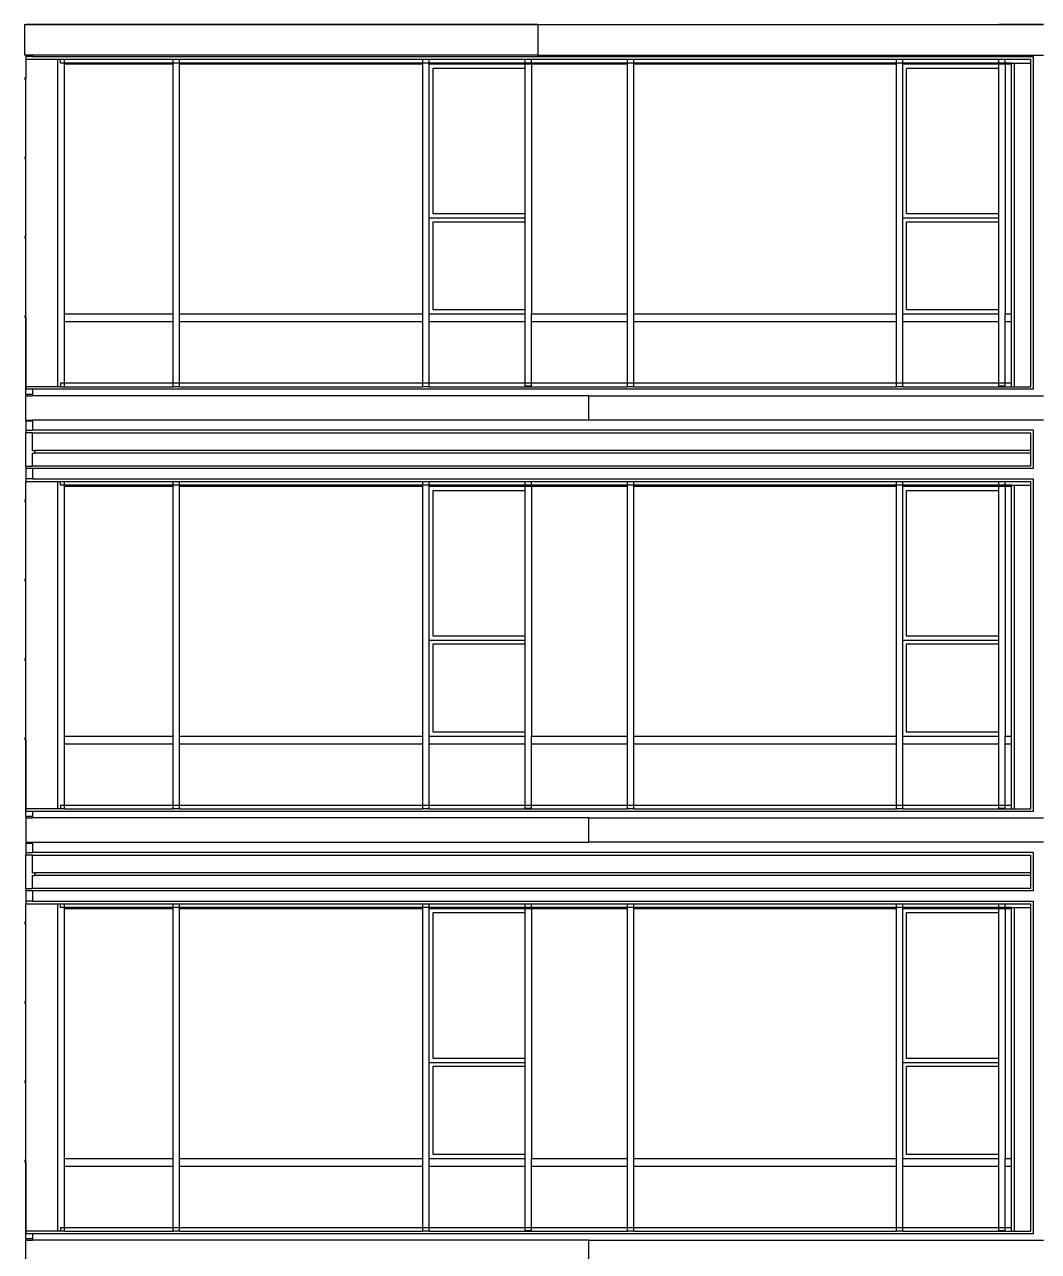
# Model space of a CAD drawing. Extents: x -311 to 61613, y 0 to 58400.
# Drawn here: x 38 to 7960, y 36512 to 46101 of the extents above; entities that cross this region are included whole.
import ezdxf

# ---------------------------------------------------------------- set-up
doc = ezdxf.new("R2010")
doc.units = 0
doc.header["$LTSCALE"] = 1000
doc.header["$MEASUREMENT"] = 0
doc.layers.add('AD-AREA-OUTL', color=31, linetype='Continuous')

msp = doc.modelspace()

# ---------------------------------------------------------------- linework, layer by layer
at = {"layer": 'AD-AREA-OUTL', "color": 252}
for p, q in [((38.4, 46101.1), (39.7, 46100.4)), ((39.7, 46101.1), (39.7, 46100.4)), ((39.7, 46100.4), (49.7, 46100.4)), ((39.7, 46100), (49.7, 46100)), ((39.7, 45860.1), (39.7, 46100)), ((49.7, 46100.4), (79.7, 46100.4)), ((49.7, 46100), (49.7, 46100.4)), ((79.7, 46100), (49.7, 46100)), ((79.7, 46100.4), (4049.8, 46100.4)), ((79.7, 46100), (79.7, 46100.4)), ((4049.8, 46100), (79.7, 46100)), ((4049.8, 46100.4), (4749.7, 46100.4)), ((4049.8, 46100.4), (4049.8, 46100)), ((4049.8, 46100), (4749.7, 46100)), ((4049.8, 46100), (4049.8, 45860.1)), ((4749.7, 46100.4), (4799.8, 46100.4)), ((4749.7, 46100), (4749.7, 46100.4)), ((4749.7, 46100), (4799.8, 46100)), ((4799.8, 46100.4), (6849.8, 46100.4)), ((4799.8, 46100), (4799.8, 46100.4)), ((4799.8, 46100), (6849.8, 46100)), ((6849.8, 46100.4), (6899.6, 46100.4)), ((6849.8, 46100), (6849.8, 46100.4)), ((6849.8, 46100), (6899.6, 46100)), ((6899.6, 46100.4), (7649.6, 46100.4)), ((6899.6, 46100), (6899.6, 46100.4)), ((6899.6, 46100), (7649.6, 46100)), ((7649.6, 46100.4), (7699.7, 46100.4)), ((7649.6, 46100), (7649.6, 46100.4)), ((7699.7, 46100), (7649.6, 46100)), ((7699.7, 46100.4), (7899.7, 46100.4)), ((7699.7, 46100), (7699.7, 46100.4)), ((7899.7, 46100), (7699.7, 46100)), ((7899.7, 46100.4), (7919.8, 46100.4)), ((7899.7, 46100), (7899.7, 46100.4)), ((7919.8, 46100), (7899.7, 46100)), ((7919.8, 46100.4), (7999.9, 46100.4)), ((7919.8, 46100.4), (7919.8, 46100)), ((7999.9, 46100), (7919.8, 46100)), ((49.7, 45860.1), (39.7, 45860.1)), ((49.7, 45860.1), (49.7, 45850.2)), ((99.7, 45860.1), (49.7, 45860.1)), ((99.7, 45850.2), (49.7, 45850.2)), ((49.7, 45850.2), (49.7, 45830.1)), ((4049.8, 45860.1), (99.7, 45860.1)), ((99.7, 45860.1), (99.7, 45850.2)), ((99.7, 45850.2), (7919.8, 45850.2)), ((4049.8, 45860.1), (7999.9, 45860.1)), ((7919.8, 45850.2), (7919.8, 43250.3)), ((49.7, 45830.1), (49.7, 45685.1)), ((49.7, 45830.1), (299.7, 45830.1)), ((299.7, 45830.1), (319.7, 45830.1)), ((299.7, 43270), (299.7, 45830.1)), ((319.7, 45830.1), (349.7, 45830.1)), ((319.7, 45800.1), (319.7, 45830.1)), ((349.7, 45800.1), (319.7, 45800.1)), ((349.7, 45800.1), (349.7, 45830.1)), ((349.7, 45830.1), (1199.7, 45830.1)), ((349.7, 45790.3), (349.7, 45800.1)), ((1199.7, 45800.1), (349.7, 45800.1)), ((1199.7, 45790.3), (349.7, 45790.3)), ((349.7, 43840.1), (349.7, 45790.3)), ((1199.7, 45830.1), (1249.7, 45830.1)), ((1199.7, 45800.1), (1199.7, 45830.1)), ((1199.7, 45790.3), (1199.7, 45800.1)), ((1249.7, 45800.1), (1199.7, 45800.1)), ((1199.7, 43840.1), (1199.7, 45790.3)), ((1249.7, 45830.1), (3149.9, 45830.1)), ((1249.7, 45800.1), (1249.7, 45830.1)), ((1249.7, 45790.3), (1249.7, 45800.1)), ((3149.9, 45800.1), (1249.7, 45800.1)), ((1249.7, 43840.1), (1249.7, 45790.3)), ((3149.9, 45790.3), (1249.7, 45790.3)), ((3149.9, 45830.1), (3199.6, 45830.1)), ((3149.9, 45800.1), (3149.9, 45830.1)), ((3199.6, 45800.1), (3149.9, 45800.1)), ((3149.9, 45790.3), (3149.9, 45800.1)), ((3149.9, 43840.1), (3149.9, 45790.3)), ((3199.6, 45830.1), (3949.6, 45830.1)), ((3199.6, 45800.1), (3199.6, 45830.1)), ((3949.6, 45800.1), (3199.6, 45800.1)), ((3199.6, 45790.3), (3199.6, 45800.1)), ((3199.6, 44590.1), (3199.6, 45790.3)), ((3949.6, 45790.3), (3199.6, 45790.3)), ((3229.6, 45760.3), (3949.6, 45760.3)), ((3229.6, 44620.1), (3229.6, 45760.3)), ((3949.6, 45830.1), (3999.7, 45830.1)), ((3949.6, 45800.1), (3949.6, 45830.1)), ((3949.6, 45790.3), (3949.6, 45800.1)), ((3999.7, 45800.1), (3949.6, 45800.1)), ((3949.6, 45760.3), (3949.6, 45790.3)), ((3999.7, 45790.3), (3949.6, 45790.3)), ((3949.6, 44620.1), (3949.6, 45760.3)), ((3999.7, 45830.1), (4749.7, 45830.1)), ((3999.7, 45800.1), (3999.7, 45830.1)), ((4749.7, 45800.1), (3999.7, 45800.1)), ((3999.7, 45790.3), (3999.7, 45800.1)), ((3999.7, 45790.3), (3999.7, 43840.1)), ((4749.7, 45790.3), (3999.7, 45790.3)), ((4749.7, 45830.1), (4799.8, 45830.1)), ((4749.7, 45800.1), (4749.7, 45830.1)), ((4799.8, 45800.1), (4749.7, 45800.1)), ((4749.7, 45790.3), (4749.7, 45800.1)), ((4749.7, 43840.1), (4749.7, 45790.3)), ((4799.8, 45830.1), (6849.8, 45830.1)), ((4799.8, 45800.1), (4799.8, 45830.1)), ((6849.8, 45800.1), (4799.8, 45800.1)), ((4799.8, 45790.3), (4799.8, 45800.1)), ((4799.8, 43840.1), (4799.8, 45790.3)), ((6849.8, 45790.3), (4799.8, 45790.3)), ((6849.8, 45830.1), (6899.6, 45830.1)), ((6849.8, 45800.1), (6849.8, 45830.1)), ((6899.6, 45800.1), (6849.8, 45800.1)), ((6849.8, 45790.3), (6849.8, 45800.1)), ((6849.8, 43840.1), (6849.8, 45790.3)), ((6899.6, 45830.1), (7649.6, 45830.1)), ((6899.6, 45800.1), (6899.6, 45830.1)), ((7649.6, 45800.1), (6899.6, 45800.1)), ((6899.6, 45790.3), (6899.6, 45800.1)), ((6899.6, 44590.1), (6899.6, 45790.3)), ((7649.6, 45790.3), (6899.6, 45790.3)), ((6929.9, 45760.3), (7649.6, 45760.3)), ((6929.9, 44620.1), (6929.9, 45760.3)), ((7649.6, 45830.1), (7699.7, 45830.1)), ((7649.6, 45800.1), (7649.6, 45830.1)), ((7699.7, 45800.1), (7649.6, 45800.1)), ((7649.6, 45790.3), (7649.6, 45800.1)), ((7649.6, 45760.3), (7649.6, 45790.3)), ((7699.7, 45790.3), (7649.6, 45790.3)), ((7649.6, 44620.1), (7649.6, 45760.3)), ((7699.7, 45830.1), (7899.7, 45830.1)), ((7699.7, 45800.1), (7699.7, 45830.1)), ((7749.8, 45800.1), (7699.7, 45800.1)), ((7699.7, 45790.3), (7699.7, 45800.1)), ((7699.7, 45790.3), (7699.7, 43840.1)), ((7749.8, 45790.3), (7699.7, 45790.3)), ((7749.8, 45790.3), (7749.8, 45800.1)), ((7749.8, 45800.1), (7769.9, 45800.1)), ((7749.8, 43840.1), (7749.8, 45790.3)), ((7769.9, 45800.1), (7899.7, 45800.1)), ((7769.9, 45800.1), (7769.9, 43270)), ((7899.7, 45800.1), (7899.7, 45830.1)), ((7899.7, 43270), (7899.7, 45800.1)), ((49.7, 45685.1), (39.7, 45685.1)), ((39.7, 45685.1), (39.7, 45680.2)), ((49.7, 45680.2), (39.7, 45680.2)), ((39.7, 45680.2), (39.7, 45670)), ((49.7, 45670), (39.7, 45670)), ((49.7, 45680.2), (49.7, 45685.1)), ((49.7, 45670), (49.7, 45680.2)), ((49.7, 45065), (49.7, 45670)), ((49.7, 45065), (39.7, 45065)), ((39.7, 45065), (39.7, 45060)), ((49.7, 45060), (39.7, 45060)), ((39.7, 45060), (39.7, 45050.1)), ((49.7, 45050.1), (39.7, 45050.1)), ((49.7, 45060), (49.7, 45065)), ((49.7, 45050.1), (49.7, 45060)), ((49.7, 44445.1), (49.7, 45050.1)), ((3199.6, 43840.1), (3199.6, 44590.1)), ((3199.6, 44590.1), (3949.6, 44590.1)), ((3949.6, 44620.1), (3229.6, 44620.1)), ((3949.6, 44590.1), (3949.6, 44620.1)), ((3949.6, 44560.1), (3949.6, 44590.1)), ((6899.6, 43840.1), (6899.6, 44590.1)), ((6899.6, 44590.1), (7649.6, 44590.1)), ((7649.6, 44620.1), (6929.9, 44620.1)), ((7649.6, 44590.1), (7649.6, 44620.1)), ((7649.6, 44560.1), (7649.6, 44590.1)), ((3229.6, 44560.1), (3949.6, 44560.1)), ((3229.6, 43870.1), (3229.6, 44560.1)), ((3949.6, 43870.1), (3949.6, 44560.1)), ((6929.9, 44560.1), (7649.6, 44560.1)), ((6929.9, 43870.1), (6929.9, 44560.1)), ((7649.6, 43870.1), (7649.6, 44560.1)), ((49.7, 44445.1), (39.7, 44445.1)), ((39.7, 44445.1), (39.7, 44440.2)), ((49.7, 44440.2), (39.7, 44440.2)), ((39.7, 44440.2), (39.7, 44430)), ((49.7, 44430), (39.7, 44430)), ((49.7, 44440.2), (49.7, 44445.1)), ((49.7, 44430), (49.7, 44440.2)), ((49.7, 43824.9), (49.7, 44430)), ((49.7, 43824.9), (39.7, 43824.9)), ((39.7, 43824.9), (39.7, 43820)), ((49.7, 43820), (39.7, 43820)), ((39.7, 43820), (39.7, 43810.1)), ((49.7, 43820), (49.7, 43824.9)), ((49.7, 43810.1), (49.7, 43820)), ((349.7, 43780.1), (349.7, 43840.1)), ((349.7, 43840.1), (1199.7, 43840.1)), ((1199.7, 43780.1), (1199.7, 43840.1)), ((1249.7, 43780.1), (1249.7, 43840.1)), ((1249.7, 43840.1), (3149.9, 43840.1)), ((3149.9, 43780.1), (3149.9, 43840.1)), ((3199.6, 43780.1), (3199.6, 43840.1)), ((3199.6, 43840.1), (3949.6, 43840.1)), ((3949.6, 43870.1), (3229.6, 43870.1)), ((3949.6, 43840.1), (3949.6, 43870.1)), ((3949.6, 43780.1), (3949.6, 43840.1)), ((3999.7, 43780.1), (3999.7, 43840.1)), ((3999.7, 43840.1), (4749.7, 43840.1)), ((4749.7, 43780.1), (4749.7, 43840.1)), ((4799.8, 43780.1), (4799.8, 43840.1)), ((4799.8, 43840.1), (6849.8, 43840.1)), ((6849.8, 43780.1), (6849.8, 43840.1)), ((6899.6, 43780.1), (6899.6, 43840.1)), ((6899.6, 43840.1), (7649.6, 43840.1)), ((7649.6, 43870.1), (6929.9, 43870.1)), ((7649.6, 43840.1), (7649.6, 43870.1)), ((7649.6, 43780.1), (7649.6, 43840.1)), ((7699.7, 43780.1), (7699.7, 43840.1)), ((7699.7, 43840.1), (7749.8, 43840.1)), ((7749.8, 43780.1), (7749.8, 43840.1)), ((49.7, 43810.1), (39.7, 43810.1)), ((49.7, 43210), (49.7, 43810.1)), ((49.7, 43810.1), (49.7, 43270)), ((349.7, 43780.1), (1199.7, 43780.1)), ((349.7, 43300), (349.7, 43780.1)), ((1199.7, 43300), (1199.7, 43780.1)), ((1249.7, 43300), (1249.7, 43780.1)), ((1249.7, 43780.1), (3149.9, 43780.1)), ((3149.9, 43300), (3149.9, 43780.1)), ((3199.6, 43300), (3199.6, 43780.1)), ((3199.6, 43780.1), (3949.6, 43780.1)), ((3949.6, 43300), (3949.6, 43780.1)), ((3999.7, 43300), (3999.7, 43780.1)), ((3999.7, 43780.1), (4749.7, 43780.1)), ((4749.7, 43300), (4749.7, 43780.1)), ((4799.8, 43300), (4799.8, 43780.1)), ((4799.8, 43780.1), (6849.8, 43780.1)), ((6849.8, 43300), (6849.8, 43780.1)), ((6899.6, 43300), (6899.6, 43780.1)), ((6899.6, 43780.1), (7649.6, 43780.1)), ((7649.6, 43300), (7649.6, 43780.1)), ((7699.7, 43300), (7699.7, 43780.1)), ((7699.7, 43780.1), (7749.8, 43780.1)), ((7749.8, 43300), (7749.8, 43780.1)), ((49.7, 43270), (49.7, 43250.3)), ((299.7, 43270), (49.7, 43270)), ((99.7, 43250.3), (49.7, 43250.3)), ((99.7, 43250.3), (99.7, 43210)), ((7919.8, 43250.3), (99.7, 43250.3)), ((319.7, 43270), (299.7, 43270)), ((319.7, 43300), (349.7, 43300)), ((319.7, 43300), (319.7, 43270)), ((319.7, 43270), (349.7, 43270)), ((349.7, 43300), (1199.7, 43300)), ((349.7, 43270), (349.7, 43300)), ((349.7, 43270), (1199.7, 43270)), ((1199.7, 43300), (1249.7, 43300)), ((1199.7, 43270), (1199.7, 43300)), ((1249.7, 43270), (1199.7, 43270)), ((1249.7, 43300), (3149.9, 43300)), ((1249.7, 43270), (1249.7, 43300)), ((1249.7, 43270), (3149.9, 43270)), ((3149.9, 43300), (3199.6, 43300)), ((3149.9, 43270), (3149.9, 43300)), ((3199.6, 43270), (3149.9, 43270)), ((3199.6, 43300), (3949.6, 43300)), ((3199.6, 43270), (3199.6, 43300)), ((3199.6, 43270), (3949.6, 43270)), ((3949.6, 43300), (3999.7, 43300)), ((3949.6, 43276.4), (3949.6, 43300)), ((3949.6, 43276.4), (3999.7, 43276.4)), ((3949.6, 43270), (3949.6, 43276.4)), ((3949.6, 43270), (3999.7, 43270)), ((3999.7, 43300), (4749.7, 43300)), ((3999.7, 43276.4), (3999.7, 43300)), ((3999.7, 43270), (3999.7, 43276.4)), ((3999.7, 43270), (4749.7, 43270)), ((4749.7, 43300), (4799.8, 43300)), ((4749.7, 43270), (4749.7, 43300)), ((4799.8, 43270), (4749.7, 43270)), ((4799.8, 43300), (6849.8, 43300)), ((4799.8, 43270), (4799.8, 43300)), ((4799.8, 43270), (6849.8, 43270)), ((6849.8, 43300), (6899.6, 43300)), ((6849.8, 43270), (6849.8, 43300)), ((6899.6, 43270), (6849.8, 43270)), ((6899.6, 43300), (7649.6, 43300)), ((6899.6, 43270), (6899.6, 43300)), ((6899.6, 43270), (7649.6, 43270)), ((7649.6, 43300), (7699.7, 43300)), ((7649.6, 43276.4), (7649.6, 43300)), ((7649.6, 43276.4), (7699.7, 43276.4)), ((7649.6, 43270), (7649.6, 43276.4)), ((7649.6, 43270), (7699.7, 43270)), ((7699.7, 43300), (7749.8, 43300)), ((7699.7, 43276.4), (7699.7, 43300)), ((7699.7, 43270), (7699.7, 43276.4)), ((7699.7, 43270), (7749.8, 43270)), ((7749.8, 43270), (7749.8, 43300)), ((7749.8, 43270), (7769.9, 43270)), ((7769.9, 43270), (7899.7, 43270)), ((49.7, 43210), (49.7, 43200.2)), ((49.7, 43210), (59.7, 43210)), ((59.7, 43200.2), (49.7, 43200.2)), ((49.7, 43010), (49.7, 43200.2)), ((99.7, 43210), (59.7, 43210)), ((59.7, 43200.2), (59.7, 43210)), ((59.7, 43200.2), (99.7, 43200.2)), ((99.7, 43210), (99.7, 43200.2)), ((4447.4, 43200.2), (99.7, 43200.2)), ((4447.4, 43200.2), (7999.9, 43200.2)), ((4447.4, 43010), (4447.4, 43200.2)), ((49.7, 43010), (49.7, 43000.1)), ((49.7, 43010), (59.7, 43010)), ((49.7, 43000.1), (49.7, 42929.9)), ((59.7, 43000.1), (49.7, 43000.1)), ((59.7, 43010), (99.7, 43010)), ((59.7, 43010), (59.7, 43000.1)), ((99.7, 43000.1), (59.7, 43000.1)), ((4447.4, 43010), (99.7, 43010)), ((99.7, 43010), (99.7, 43000.1)), ((99.7, 43000.1), (99.7, 42929.9)), ((7999.9, 43010), (4447.4, 43010)), ((49.7, 42929.9), (99.7, 42929.9)), ((49.7, 42929.9), (49.7, 42910.2)), ((99.7, 42910.2), (49.7, 42910.2)), ((49.7, 42650.2), (49.7, 42910.2)), ((7919.8, 42929.9), (99.7, 42929.9)), ((99.7, 42771.2), (99.7, 42910.2)), ((99.7, 42910.2), (7899.7, 42910.2)), ((7899.7, 42771.2), (7899.7, 42910.2)), ((7919.8, 42929.9), (7919.8, 42630.1)), ((99.7, 42771.2), (119.7, 42771.2)), ((119.7, 42771.2), (119.7, 42751.4)), ((7899.7, 42771.2), (119.7, 42771.2)), ((7899.7, 42751.1), (7899.7, 42771.2)), ((99.7, 42650.2), (99.7, 42751.4)), ((99.7, 42751.4), (119.7, 42751.4)), ((7899.7, 42751.1), (119.7, 42751.4)), ((7899.7, 42650.2), (7899.7, 42751.1)), ((49.7, 42650.2), (99.7, 42650.2)), ((49.7, 42650.2), (49.7, 42630.1)), ((49.7, 42630.1), (49.7, 42550)), ((99.7, 42630.1), (49.7, 42630.1)), ((7899.7, 42650.2), (99.7, 42650.2)), ((7919.8, 42630.1), (99.7, 42630.1)), ((99.7, 42630.1), (99.7, 42550)), ((99.7, 42550), (49.7, 42550)), ((49.7, 42550), (49.7, 42530.2)), ((49.7, 42385.3), (49.7, 42530.2)), ((49.7, 42530.2), (299.7, 42530.2)), ((99.7, 42550), (7919.8, 42550)), ((299.7, 42530.2), (319.7, 42530.2)), ((299.7, 39970.1), (299.7, 42530.2)), ((319.7, 42530.2), (349.7, 42530.2)), ((319.7, 42500.3), (319.7, 42530.2)), ((349.7, 42500.3), (319.7, 42500.3)), ((349.7, 42500.3), (349.7, 42530.2)), ((349.7, 42530.2), (1199.7, 42530.2)), ((349.7, 42490), (349.7, 42500.3)), ((1199.7, 42500.3), (349.7, 42500.3)), ((1199.7, 42490), (349.7, 42490)), ((349.7, 40540.2), (349.7, 42490)), ((1199.7, 42500.3), (1199.7, 42530.2)), ((1199.7, 42530.2), (1249.7, 42530.2)), ((1199.7, 42490), (1199.7, 42500.3)), ((1249.7, 42500.3), (1199.7, 42500.3)), ((1199.7, 40540.2), (1199.7, 42490)), ((1249.7, 42530.2), (3149.9, 42530.2)), ((1249.7, 42500.3), (1249.7, 42530.2)), ((1249.7, 42490), (1249.7, 42500.3)), ((3149.9, 42500.3), (1249.7, 42500.3)), ((1249.7, 40540.2), (1249.7, 42490)), ((3149.9, 42490), (1249.7, 42490)), ((3149.9, 42530.2), (3199.6, 42530.2)), ((3149.9, 42500.3), (3149.9, 42530.2)), ((3199.6, 42500.3), (3149.9, 42500.3)), ((3149.9, 42490), (3149.9, 42500.3)), ((3149.9, 40540.2), (3149.9, 42490)), ((3199.6, 42530.2), (3949.6, 42530.2)), ((3199.6, 42500.3), (3199.6, 42530.2)), ((3949.6, 42500.3), (3199.6, 42500.3)), ((3199.6, 42490), (3199.6, 42500.3)), ((3199.6, 41290.2), (3199.6, 42490)), ((3949.6, 42490), (3199.6, 42490)), ((3949.6, 42530.2), (3999.7, 42530.2)), ((3949.6, 42500.3), (3949.6, 42530.2)), ((3999.7, 42500.3), (3949.6, 42500.3)), ((3949.6, 42490), (3949.6, 42500.3)), ((3949.6, 42460), (3949.6, 42490)), ((3999.7, 42490), (3949.6, 42490)), ((3999.7, 42530.2), (4749.7, 42530.2)), ((3999.7, 42500.3), (3999.7, 42530.2)), ((4749.7, 42500.3), (3999.7, 42500.3)), ((3999.7, 42490), (3999.7, 42500.3)), ((3999.7, 42490), (3999.7, 40540.2)), ((4749.7, 42490), (3999.7, 42490)), ((4749.7, 42530.2), (4799.8, 42530.2)), ((4749.7, 42500.3), (4749.7, 42530.2)), ((4799.8, 42500.3), (4749.7, 42500.3)), ((4749.7, 42490), (4749.7, 42500.3)), ((4749.7, 40540.2), (4749.7, 42490)), ((4799.8, 42530.2), (6849.8, 42530.2)), ((4799.8, 42500.3), (4799.8, 42530.2)), ((6849.8, 42500.3), (4799.8, 42500.3)), ((4799.8, 42490), (4799.8, 42500.3)), ((4799.8, 40540.2), (4799.8, 42490)), ((6849.8, 42490), (4799.8, 42490)), ((6849.8, 42530.2), (6899.6, 42530.2)), ((6849.8, 42500.3), (6849.8, 42530.2)), ((6899.6, 42500.3), (6849.8, 42500.3)), ((6849.8, 42490), (6849.8, 42500.3)), ((6849.8, 40540.2), (6849.8, 42490)), ((6899.6, 42530.2), (7649.6, 42530.2)), ((6899.6, 42500.3), (6899.6, 42530.2)), ((7649.6, 42500.3), (6899.6, 42500.3)), ((6899.6, 42490), (6899.6, 42500.3)), ((6899.6, 41290.2), (6899.6, 42490)), ((7649.6, 42490), (6899.6, 42490)), ((7649.6, 42530.2), (7699.7, 42530.2)), ((7649.6, 42500.3), (7649.6, 42530.2)), ((7699.7, 42500.3), (7649.6, 42500.3)), ((7649.6, 42490), (7649.6, 42500.3)), ((7649.6, 42460), (7649.6, 42490)), ((7699.7, 42490), (7649.6, 42490)), ((7699.7, 42530.2), (7899.7, 42530.2)), ((7699.7, 42500.3), (7699.7, 42530.2)), ((7749.8, 42500.3), (7699.7, 42500.3)), ((7699.7, 42490), (7699.7, 42500.3)), ((7699.7, 42490), (7699.7, 40540.2)), ((7749.8, 42490), (7699.7, 42490)), ((7749.8, 42490), (7749.8, 42500.3)), ((7749.8, 42500.3), (7769.9, 42500.3)), ((7749.8, 40540.2), (7749.8, 42490)), ((7769.9, 42500.3), (7899.7, 42500.3)), ((7769.9, 42500.3), (7769.9, 39970.1)), ((7899.7, 42500.3), (7899.7, 42530.2)), ((7899.7, 39970.1), (7899.7, 42500.3)), ((7919.8, 42550), (7919.8, 39950)), ((49.7, 42385.3), (39.7, 42385.3)), ((39.7, 42385.3), (39.7, 42380)), ((49.7, 42380), (49.7, 42385.3)), ((3229.6, 42460), (3949.6, 42460)), ((3229.6, 41320.2), (3229.6, 42460)), ((3949.6, 41320.2), (3949.6, 42460)), ((6929.9, 42460), (7649.6, 42460)), ((6929.9, 41320.2), (6929.9, 42460)), ((7649.6, 41320.2), (7649.6, 42460)), ((49.7, 42380), (39.7, 42380)), ((39.7, 42380), (39.7, 42370.1)), ((49.7, 42370.1), (39.7, 42370.1)), ((49.7, 42370.1), (49.7, 42380)), ((49.7, 41765.1), (49.7, 42370.1)), ((49.7, 41765.1), (39.7, 41765.1)), ((39.7, 41765.1), (39.7, 41760.1)), ((49.7, 41760.1), (39.7, 41760.1)), ((39.7, 41760.1), (39.7, 41750.3)), ((49.7, 41750.3), (39.7, 41750.3)), ((49.7, 41760.1), (49.7, 41765.1)), ((49.7, 41750.3), (49.7, 41760.1)), ((49.7, 41145.2), (49.7, 41750.3)), ((3199.6, 40540.2), (3199.6, 41290.2)), ((3199.6, 41290.2), (3949.6, 41290.2)), ((3949.6, 41320.2), (3229.6, 41320.2)), ((3229.6, 41260.2), (3949.6, 41260.2)), ((3229.6, 40570.2), (3229.6, 41260.2)), ((3949.6, 41290.2), (3949.6, 41320.2)), ((3949.6, 41260.2), (3949.6, 41290.2)), ((3949.6, 40570.2), (3949.6, 41260.2)), ((6899.6, 40540.2), (6899.6, 41290.2)), ((6899.6, 41290.2), (7649.6, 41290.2)), ((7649.6, 41320.2), (6929.9, 41320.2)), ((6929.9, 41260.2), (7649.6, 41260.2)), ((6929.9, 40570.2), (6929.9, 41260.2)), ((7649.6, 41290.2), (7649.6, 41320.2)), ((7649.6, 41260.2), (7649.6, 41290.2)), ((7649.6, 40570.2), (7649.6, 41260.2)), ((49.7, 41145.2), (39.7, 41145.2)), ((39.7, 41145.2), (39.7, 41139.9)), ((49.7, 41139.9), (39.7, 41139.9)), ((39.7, 41139.9), (39.7, 41130.1)), ((49.7, 41139.9), (49.7, 41145.2)), ((49.7, 41130.1), (49.7, 41139.9)), ((49.7, 41130.1), (39.7, 41130.1)), ((49.7, 40525.1), (49.7, 41130.1)), ((3949.6, 40570.2), (3229.6, 40570.2)), ((3949.6, 40540.2), (3949.6, 40570.2)), ((7649.6, 40570.2), (6929.9, 40570.2)), ((7649.6, 40540.2), (7649.6, 40570.2)), ((49.7, 40525.1), (39.7, 40525.1)), ((39.7, 40525.1), (39.7, 40520.1)), ((49.7, 40520.1), (39.7, 40520.1)), ((39.7, 40520.1), (39.7, 40510.2)), ((49.7, 40510.2), (39.7, 40510.2)), ((49.7, 40520.1), (49.7, 40525.1)), ((49.7, 40510.2), (49.7, 40520.1)), ((49.7, 39910.2), (49.7, 40510.2)), ((49.7, 40510.2), (49.7, 39970.1)), ((349.7, 40480.2), (349.7, 40540.2)), ((349.7, 40540.2), (1199.7, 40540.2)), ((349.7, 40480.2), (1199.7, 40480.2)), ((349.7, 40000.1), (349.7, 40480.2)), ((1199.7, 40480.2), (1199.7, 40540.2)), ((1199.7, 40000.1), (1199.7, 40480.2)), ((1249.7, 40480.2), (1249.7, 40540.2)), ((1249.7, 40540.2), (3149.9, 40540.2)), ((1249.7, 40000.1), (1249.7, 40480.2)), ((1249.7, 40480.2), (3149.9, 40480.2)), ((3149.9, 40480.2), (3149.9, 40540.2)), ((3149.9, 40000.1), (3149.9, 40480.2)), ((3199.6, 40480.2), (3199.6, 40540.2)), ((3199.6, 40540.2), (3949.6, 40540.2)), ((3199.6, 40000.1), (3199.6, 40480.2)), ((3199.6, 40480.2), (3949.6, 40480.2)), ((3949.6, 40480.2), (3949.6, 40540.2)), ((3949.6, 40000.1), (3949.6, 40480.2)), ((3999.7, 40480.2), (3999.7, 40540.2)), ((3999.7, 40540.2), (4749.7, 40540.2)), ((3999.7, 40000.1), (3999.7, 40480.2)), ((3999.7, 40480.2), (4749.7, 40480.2)), ((4749.7, 40480.2), (4749.7, 40540.2)), ((4749.7, 40000.1), (4749.7, 40480.2)), ((4799.8, 40480.2), (4799.8, 40540.2)), ((4799.8, 40540.2), (6849.8, 40540.2)), ((4799.8, 40000.1), (4799.8, 40480.2)), ((4799.8, 40480.2), (6849.8, 40480.2)), ((6849.8, 40480.2), (6849.8, 40540.2)), ((6849.8, 40000.1), (6849.8, 40480.2)), ((6899.6, 40480.2), (6899.6, 40540.2)), ((6899.6, 40540.2), (7649.6, 40540.2)), ((6899.6, 40000.1), (6899.6, 40480.2)), ((6899.6, 40480.2), (7649.6, 40480.2)), ((7649.6, 40480.2), (7649.6, 40540.2)), ((7649.6, 40000.1), (7649.6, 40480.2)), ((7699.7, 40480.2), (7699.7, 40540.2)), ((7699.7, 40540.2), (7749.8, 40540.2)), ((7699.7, 40000.1), (7699.7, 40480.2)), ((7699.7, 40480.2), (7749.8, 40480.2)), ((7749.8, 40480.2), (7749.8, 40540.2)), ((7749.8, 40000.1), (7749.8, 40480.2)), ((319.7, 40000.1), (349.7, 40000.1)), ((319.7, 40000.1), (319.7, 39970.1)), ((349.7, 40000.1), (1199.7, 40000.1)), ((349.7, 39970.1), (349.7, 40000.1)), ((1199.7, 40000.1), (1249.7, 40000.1)), ((1199.7, 39970.1), (1199.7, 40000.1)), ((1249.7, 40000.1), (3149.9, 40000.1)), ((1249.7, 39970.1), (1249.7, 40000.1)), ((3149.9, 40000.1), (3199.6, 40000.1)), ((3149.9, 39970.1), (3149.9, 40000.1)), ((3199.6, 40000.1), (3949.6, 40000.1)), ((3199.6, 39970.1), (3199.6, 40000.1)), ((3949.6, 40000.1), (3999.7, 40000.1)), ((3949.6, 39976.5), (3949.6, 40000.1)), ((3999.7, 40000.1), (4749.7, 40000.1)), ((3999.7, 39976.5), (3999.7, 40000.1)), ((4749.7, 40000.1), (4799.8, 40000.1)), ((4749.7, 39970.1), (4749.7, 40000.1)), ((4799.8, 40000.1), (6849.8, 40000.1)), ((4799.8, 39970.1), (4799.8, 40000.1)), ((6849.8, 40000.1), (6899.6, 40000.1)), ((6849.8, 39970.1), (6849.8, 40000.1)), ((6899.6, 40000.1), (7649.6, 40000.1)), ((6899.6, 39970.1), (6899.6, 40000.1)), ((7649.6, 40000.1), (7699.7, 40000.1)), ((7649.6, 39976.5), (7649.6, 40000.1)), ((7699.7, 40000.1), (7749.8, 40000.1)), ((7699.7, 39976.5), (7699.7, 40000.1)), ((7749.8, 39970.1), (7749.8, 40000.1)), ((49.7, 39970.1), (49.7, 39950)), ((299.7, 39970.1), (49.7, 39970.1)), ((99.7, 39950), (49.7, 39950)), ((49.7, 39910.2), (49.7, 39899.9)), ((49.7, 39910.2), (59.7, 39910.2)), ((59.7, 39899.9), (49.7, 39899.9)), ((49.7, 39899.9), (49.7, 39710.1)), ((99.7, 39910.2), (59.7, 39910.2)), ((59.7, 39899.9), (59.7, 39910.2)), ((59.7, 39899.9), (99.7, 39899.9)), ((99.7, 39950), (99.7, 39910.2)), ((7919.8, 39950), (99.7, 39950)), ((99.7, 39910.2), (99.7, 39899.9)), ((4447.4, 39899.9), (99.7, 39899.9)), ((319.7, 39970.1), (299.7, 39970.1)), ((349.7, 39970.1), (319.7, 39970.1)), ((349.7, 39970.1), (1199.7, 39970.1)), ((1249.7, 39970.1), (1199.7, 39970.1)), ((1249.7, 39970.1), (3149.9, 39970.1)), ((3199.6, 39970.1), (3149.9, 39970.1)), ((3199.6, 39970.1), (3949.6, 39970.1)), ((3949.6, 39976.5), (3999.7, 39976.5)), ((3949.6, 39970.1), (3949.6, 39976.5)), ((3949.6, 39970.1), (3999.7, 39970.1)), ((3999.7, 39970.1), (3999.7, 39976.5)), ((3999.7, 39970.1), (4749.7, 39970.1)), ((4447.4, 39899.9), (7999.9, 39899.9)), ((4447.4, 39710.1), (4447.4, 39899.9)), ((4799.8, 39970.1), (4749.7, 39970.1)), ((4799.8, 39970.1), (6849.8, 39970.1)), ((6899.6, 39970.1), (6849.8, 39970.1)), ((6899.6, 39970.1), (7649.6, 39970.1)), ((7649.6, 39976.5), (7699.7, 39976.5)), ((7649.6, 39970.1), (7649.6, 39976.5)), ((7649.6, 39970.1), (7699.7, 39970.1)), ((7699.7, 39970.1), (7699.7, 39976.5)), ((7699.7, 39970.1), (7749.8, 39970.1)), ((7749.8, 39970.1), (7769.9, 39970.1)), ((7769.9, 39970.1), (7899.7, 39970.1)), ((49.7, 39710.1), (49.7, 39700.3)), ((49.7, 39710.1), (59.7, 39710.1)), ((49.7, 39700.3), (49.7, 39630.1)), ((59.7, 39700.3), (49.7, 39700.3)), ((59.7, 39710.1), (99.7, 39710.1)), ((59.7, 39710.1), (59.7, 39700.3)), ((99.7, 39700.3), (59.7, 39700.3)), ((99.7, 39710.1), (4447.4, 39710.1)), ((99.7, 39710.1), (99.7, 39700.3)), ((99.7, 39700.3), (99.7, 39630.1)), ((7999.9, 39710.1), (4447.4, 39710.1)), ((49.7, 39630.1), (99.7, 39630.1)), ((49.7, 39630.1), (49.7, 39609.9)), ((99.7, 39609.9), (49.7, 39609.9)), ((49.7, 39349.9), (49.7, 39609.9)), ((7919.8, 39630.1), (99.7, 39630.1)), ((99.7, 39471.3), (99.7, 39609.9)), ((99.7, 39609.9), (7899.7, 39609.9)), ((7899.7, 39470.9), (7899.7, 39609.9)), ((7919.8, 39630.1), (7919.8, 39330.2)), ((99.7, 39471.3), (119.7, 39471.3)), ((99.7, 39349.9), (99.7, 39451.2)), ((99.7, 39451.2), (119.7, 39451.2)), ((119.7, 39471.3), (119.7, 39451.2)), ((7899.7, 39470.9), (119.7, 39471.3)), ((7899.7, 39451.2), (119.7, 39451.2)), ((7899.7, 39451.2), (7899.7, 39470.9)), ((7899.7, 39349.9), (7899.7, 39451.2)), ((49.7, 39349.9), (99.7, 39349.9)), ((49.7, 39349.9), (49.7, 39330.2)), ((49.7, 39330.2), (49.7, 39250.1)), ((99.7, 39330.2), (49.7, 39330.2)), ((7899.7, 39349.9), (99.7, 39349.9)), ((7919.8, 39330.2), (99.7, 39330.2)), ((99.7, 39330.2), (99.7, 39250.1)), ((99.7, 39250.1), (49.7, 39250.1)), ((49.7, 39250.1), (49.7, 39230)), ((49.7, 39085), (49.7, 39230)), ((49.7, 39230), (299.7, 39230)), ((99.7, 39250.1), (7919.8, 39250.1)), ((299.7, 39230), (319.7, 39230)), ((299.7, 36670.2), (299.7, 39230)), ((319.7, 39230), (349.7, 39230)), ((319.7, 39200), (319.7, 39230)), ((349.7, 39200), (349.7, 39230)), ((349.7, 39230), (1199.7, 39230)), ((1199.7, 39230), (1249.7, 39230)), ((1199.7, 39200), (1199.7, 39230)), ((1249.7, 39230), (3149.9, 39230)), ((1249.7, 39200), (1249.7, 39230)), ((3149.9, 39230), (3199.6, 39230)), ((3149.9, 39200), (3149.9, 39230)), ((3199.6, 39230), (3949.6, 39230)), ((3199.6, 39200), (3199.6, 39230)), ((3949.6, 39230), (3999.7, 39230)), ((3949.6, 39200), (3949.6, 39230)), ((3999.7, 39230), (4749.7, 39230)), ((3999.7, 39200), (3999.7, 39230)), ((4749.7, 39230), (4799.8, 39230)), ((4749.7, 39200), (4749.7, 39230)), ((4799.8, 39230), (6849.8, 39230)), ((4799.8, 39200), (4799.8, 39230)), ((6849.8, 39230), (6899.6, 39230)), ((6849.8, 39200), (6849.8, 39230)), ((6899.6, 39230), (7649.6, 39230)), ((6899.6, 39200), (6899.6, 39230)), ((7649.6, 39230), (7699.7, 39230)), ((7649.6, 39200), (7649.6, 39230)), ((7699.7, 39230), (7899.7, 39230)), ((7699.7, 39200), (7699.7, 39230)), ((7899.7, 39200), (7899.7, 39230)), ((7919.8, 39250.1), (7919.8, 36650.1)), ((349.7, 39200), (319.7, 39200)), ((349.7, 39190.1), (349.7, 39200)), ((1199.7, 39200), (349.7, 39200)), ((1199.7, 39190.1), (349.7, 39190.1)), ((349.7, 37240), (349.7, 39190.1)), ((1199.7, 39190.1), (1199.7, 39200)), ((1249.7, 39200), (1199.7, 39200)), ((1199.7, 37240), (1199.7, 39190.1)), ((1249.7, 39190.1), (1249.7, 39200)), ((3149.9, 39200), (1249.7, 39200)), ((1249.7, 37240), (1249.7, 39190.1)), ((3149.9, 39190.1), (1249.7, 39190.1)), ((3199.6, 39200), (3149.9, 39200)), ((3149.9, 39190.1), (3149.9, 39200)), ((3149.9, 37240), (3149.9, 39190.1)), ((3949.6, 39200), (3199.6, 39200)), ((3199.6, 39190.1), (3199.6, 39200)), ((3199.6, 37990), (3199.6, 39190.1)), ((3949.6, 39190.1), (3199.6, 39190.1)), ((3229.6, 39160.2), (3949.6, 39160.2)), ((3229.6, 38020), (3229.6, 39160.2)), ((3999.7, 39200), (3949.6, 39200)), ((3949.6, 39190.1), (3949.6, 39200)), ((3949.6, 39160.2), (3949.6, 39190.1)), ((3999.7, 39190.1), (3949.6, 39190.1)), ((3949.6, 38020), (3949.6, 39160.2)), ((4749.7, 39200), (3999.7, 39200)), ((3999.7, 39190.1), (3999.7, 39200)), ((3999.7, 39190.1), (3999.7, 37240)), ((4749.7, 39190.1), (3999.7, 39190.1)), ((4799.8, 39200), (4749.7, 39200)), ((4749.7, 39190.1), (4749.7, 39200)), ((4749.7, 37240), (4749.7, 39190.1)), ((6849.8, 39200), (4799.8, 39200)), ((4799.8, 39190.1), (4799.8, 39200)), ((4799.8, 37240), (4799.8, 39190.1)), ((6849.8, 39190.1), (4799.8, 39190.1)), ((6899.6, 39200), (6849.8, 39200)), ((6849.8, 39190.1), (6849.8, 39200)), ((6849.8, 37240), (6849.8, 39190.1)), ((7649.6, 39200), (6899.6, 39200)), ((6899.6, 39190.1), (6899.6, 39200)), ((6899.6, 37990), (6899.6, 39190.1)), ((7649.6, 39190.1), (6899.6, 39190.1)), ((6929.9, 39160.2), (7649.6, 39160.2)), ((6929.9, 38020), (6929.9, 39160.2)), ((7699.7, 39200), (7649.6, 39200)), ((7649.6, 39190.1), (7649.6, 39200)), ((7649.6, 39160.2), (7649.6, 39190.1)), ((7699.7, 39190.1), (7649.6, 39190.1)), ((7649.6, 38020), (7649.6, 39160.2)), ((7749.8, 39200), (7699.7, 39200)), ((7699.7, 39190.1), (7699.7, 39200)), ((7699.7, 39190.1), (7699.7, 37240)), ((7749.8, 39190.1), (7699.7, 39190.1)), ((7749.8, 39190.1), (7749.8, 39200)), ((7749.8, 39200), (7769.9, 39200)), ((7749.8, 37240), (7749.8, 39190.1)), ((7769.9, 39200), (7899.7, 39200)), ((7769.9, 39200), (7769.9, 36670.2)), ((7899.7, 36670.2), (7899.7, 39200)), ((49.7, 39085), (39.7, 39085)), ((39.7, 39085), (39.7, 39080.1)), ((49.7, 39080.1), (39.7, 39080.1)), ((39.7, 39080.1), (39.7, 39070.2)), ((49.7, 39070.2), (39.7, 39070.2)), ((49.7, 39080.1), (49.7, 39085)), ((49.7, 39070.2), (49.7, 39080.1)), ((49.7, 38465.2), (49.7, 39070.2)), ((49.7, 38465.2), (39.7, 38465.2)), ((39.7, 38465.2), (39.7, 38460.2)), ((49.7, 38460.2), (39.7, 38460.2)), ((39.7, 38460.2), (39.7, 38450)), ((49.7, 38450), (39.7, 38450)), ((49.7, 38460.2), (49.7, 38465.2)), ((49.7, 38450), (49.7, 38460.2)), ((49.7, 37845), (49.7, 38450)), ((3199.6, 37240), (3199.6, 37990)), ((3199.6, 37990), (3949.6, 37990)), ((3949.6, 38020), (3229.6, 38020)), ((3949.6, 37990), (3949.6, 38020)), ((3949.6, 37960), (3949.6, 37990)), ((6899.6, 37240), (6899.6, 37990)), ((6899.6, 37990), (7649.6, 37990)), ((7649.6, 38020), (6929.9, 38020)), ((7649.6, 37990), (7649.6, 38020)), ((7649.6, 37960), (7649.6, 37990)), ((3229.6, 37960), (3949.6, 37960)), ((3229.6, 37270), (3229.6, 37960)), ((3949.6, 37270), (3949.6, 37960)), ((6929.9, 37960), (7649.6, 37960)), ((6929.9, 37270), (6929.9, 37960)), ((7649.6, 37270), (7649.6, 37960)), ((49.7, 37845), (39.7, 37845)), ((39.7, 37845), (39.7, 37840.1)), ((49.7, 37840.1), (39.7, 37840.1)), ((39.7, 37840.1), (39.7, 37830.2)), ((49.7, 37830.2), (39.7, 37830.2)), ((49.7, 37840.1), (49.7, 37845)), ((49.7, 37830.2), (49.7, 37840.1)), ((49.7, 37225.2), (49.7, 37830.2)), ((49.7, 37225.2), (39.7, 37225.2)), ((39.7, 37225.2), (39.7, 37220.2)), ((49.7, 37220.2), (39.7, 37220.2)), ((39.7, 37220.2), (39.7, 37210)), ((49.7, 37210), (39.7, 37210)), ((49.7, 37220.2), (49.7, 37225.2)), ((49.7, 37210), (49.7, 37220.2)), ((49.7, 36609.9), (49.7, 37210)), ((49.7, 37210), (49.7, 36670.2)), ((349.7, 37180), (349.7, 37240)), ((349.7, 37240), (1199.7, 37240)), ((1199.7, 37180), (1199.7, 37240)), ((1249.7, 37180), (1249.7, 37240)), ((1249.7, 37240), (3149.9, 37240)), ((3149.9, 37180), (3149.9, 37240)), ((3199.6, 37180), (3199.6, 37240)), ((3199.6, 37240), (3949.6, 37240)), ((3949.6, 37270), (3229.6, 37270)), ((3949.6, 37240), (3949.6, 37270)), ((3949.6, 37180), (3949.6, 37240)), ((3999.7, 37180), (3999.7, 37240)), ((3999.7, 37240), (4749.7, 37240)), ((4749.7, 37180), (4749.7, 37240)), ((4799.8, 37180), (4799.8, 37240)), ((4799.8, 37240), (6849.8, 37240)), ((6849.8, 37180), (6849.8, 37240)), ((6899.6, 37180), (6899.6, 37240)), ((6899.6, 37240), (7649.6, 37240)), ((7649.6, 37270), (6929.9, 37270)), ((7649.6, 37240), (7649.6, 37270)), ((7649.6, 37180), (7649.6, 37240)), ((7699.7, 37180), (7699.7, 37240)), ((7699.7, 37240), (7749.8, 37240)), ((7749.8, 37180), (7749.8, 37240)), ((349.7, 37180), (1199.7, 37180)), ((349.7, 36700.2), (349.7, 37180)), ((1199.7, 36700.2), (1199.7, 37180)), ((1249.7, 36700.2), (1249.7, 37180)), ((1249.7, 37180), (3149.9, 37180)), ((3149.9, 36700.2), (3149.9, 37180)), ((3199.6, 36700.2), (3199.6, 37180)), ((3199.6, 37180), (3949.6, 37180)), ((3949.6, 36700.2), (3949.6, 37180)), ((3999.7, 36700.2), (3999.7, 37180)), ((3999.7, 37180), (4749.7, 37180)), ((4749.7, 36700.2), (4749.7, 37180)), ((4799.8, 36700.2), (4799.8, 37180)), ((4799.8, 37180), (6849.8, 37180)), ((6849.8, 36700.2), (6849.8, 37180)), ((6899.6, 36700.2), (6899.6, 37180)), ((6899.6, 37180), (7649.6, 37180)), ((7649.6, 36700.2), (7649.6, 37180)), ((7699.7, 36700.2), (7699.7, 37180)), ((7699.7, 37180), (7749.8, 37180)), ((7749.8, 36700.2), (7749.8, 37180)), ((49.7, 36670.2), (49.7, 36650.1)), ((299.7, 36670.2), (49.7, 36670.2)), ((99.7, 36650.1), (49.7, 36650.1)), ((99.7, 36650.1), (99.7, 36609.9)), ((7919.8, 36650.1), (99.7, 36650.1)), ((319.7, 36670.2), (299.7, 36670.2)), ((319.7, 36700.2), (349.7, 36700.2)), ((319.7, 36700.2), (319.7, 36670.2)), ((349.7, 36670.2), (319.7, 36670.2)), ((349.7, 36700.2), (1199.7, 36700.2)), ((349.7, 36670.2), (349.7, 36700.2)), ((349.7, 36670.2), (1199.7, 36670.2)), ((1199.7, 36700.2), (1249.7, 36700.2)), ((1199.7, 36670.2), (1199.7, 36700.2)), ((1249.7, 36670.2), (1199.7, 36670.2)), ((1249.7, 36700.2), (3149.9, 36700.2)), ((1249.7, 36670.2), (1249.7, 36700.2)), ((1249.7, 36670.2), (3149.9, 36670.2)), ((3149.9, 36700.2), (3199.6, 36700.2)), ((3149.9, 36670.2), (3149.9, 36700.2)), ((3199.6, 36670.2), (3149.9, 36670.2)), ((3199.6, 36700.2), (3949.6, 36700.2)), ((3199.6, 36670.2), (3199.6, 36700.2)), ((3199.6, 36670.2), (3949.6, 36670.2)), ((3949.6, 36700.2), (3999.7, 36700.2)), ((3949.6, 36676.2), (3949.6, 36700.2)), ((3949.6, 36676.2), (3999.7, 36676.2)), ((3949.6, 36670.2), (3949.6, 36676.2)), ((3949.6, 36670.2), (3999.7, 36670.2)), ((3999.7, 36700.2), (4749.7, 36700.2)), ((3999.7, 36676.2), (3999.7, 36700.2)), ((3999.7, 36670.2), (3999.7, 36676.2)), ((3999.7, 36670.2), (4749.7, 36670.2)), ((4749.7, 36700.2), (4799.8, 36700.2)), ((4749.7, 36670.2), (4749.7, 36700.2)), ((4799.8, 36670.2), (4749.7, 36670.2)), ((4799.8, 36700.2), (6849.8, 36700.2)), ((4799.8, 36670.2), (4799.8, 36700.2)), ((4799.8, 36670.2), (6849.8, 36670.2)), ((6849.8, 36700.2), (6899.6, 36700.2)), ((6849.8, 36670.2), (6849.8, 36700.2)), ((6899.6, 36670.2), (6849.8, 36670.2)), ((6899.6, 36700.2), (7649.6, 36700.2)), ((6899.6, 36670.2), (6899.6, 36700.2)), ((6899.6, 36670.2), (7649.6, 36670.2)), ((7649.6, 36700.2), (7699.7, 36700.2)), ((7649.6, 36676.2), (7649.6, 36700.2)), ((7649.6, 36676.2), (7699.7, 36676.2)), ((7649.6, 36670.2), (7649.6, 36676.2)), ((7649.6, 36670.2), (7699.7, 36670.2)), ((7699.7, 36700.2), (7749.8, 36700.2)), ((7699.7, 36676.2), (7699.7, 36700.2)), ((7699.7, 36670.2), (7699.7, 36676.2)), ((7699.7, 36670.2), (7749.8, 36670.2)), ((7749.8, 36670.2), (7749.8, 36700.2)), ((7749.8, 36670.2), (7769.9, 36670.2)), ((7769.9, 36670.2), (7899.7, 36670.2)), ((49.7, 36609.9), (49.7, 36600)), ((49.7, 36609.9), (59.7, 36609.9)), ((59.7, 36600), (49.7, 36600)), ((49.7, 36410.2), (49.7, 36600)), ((99.7, 36609.9), (59.7, 36609.9)), ((59.7, 36600), (59.7, 36609.9)), ((59.7, 36600), (99.7, 36600)), ((99.7, 36609.9), (99.7, 36600)), ((4447.4, 36600), (99.7, 36600)), ((4447.4, 36600), (7999.9, 36600)), ((4447.4, 36410.2), (4447.4, 36600))]:
    msp.add_line(p, q, dxfattribs=at)

doc.saveas('drawing.dxf')
